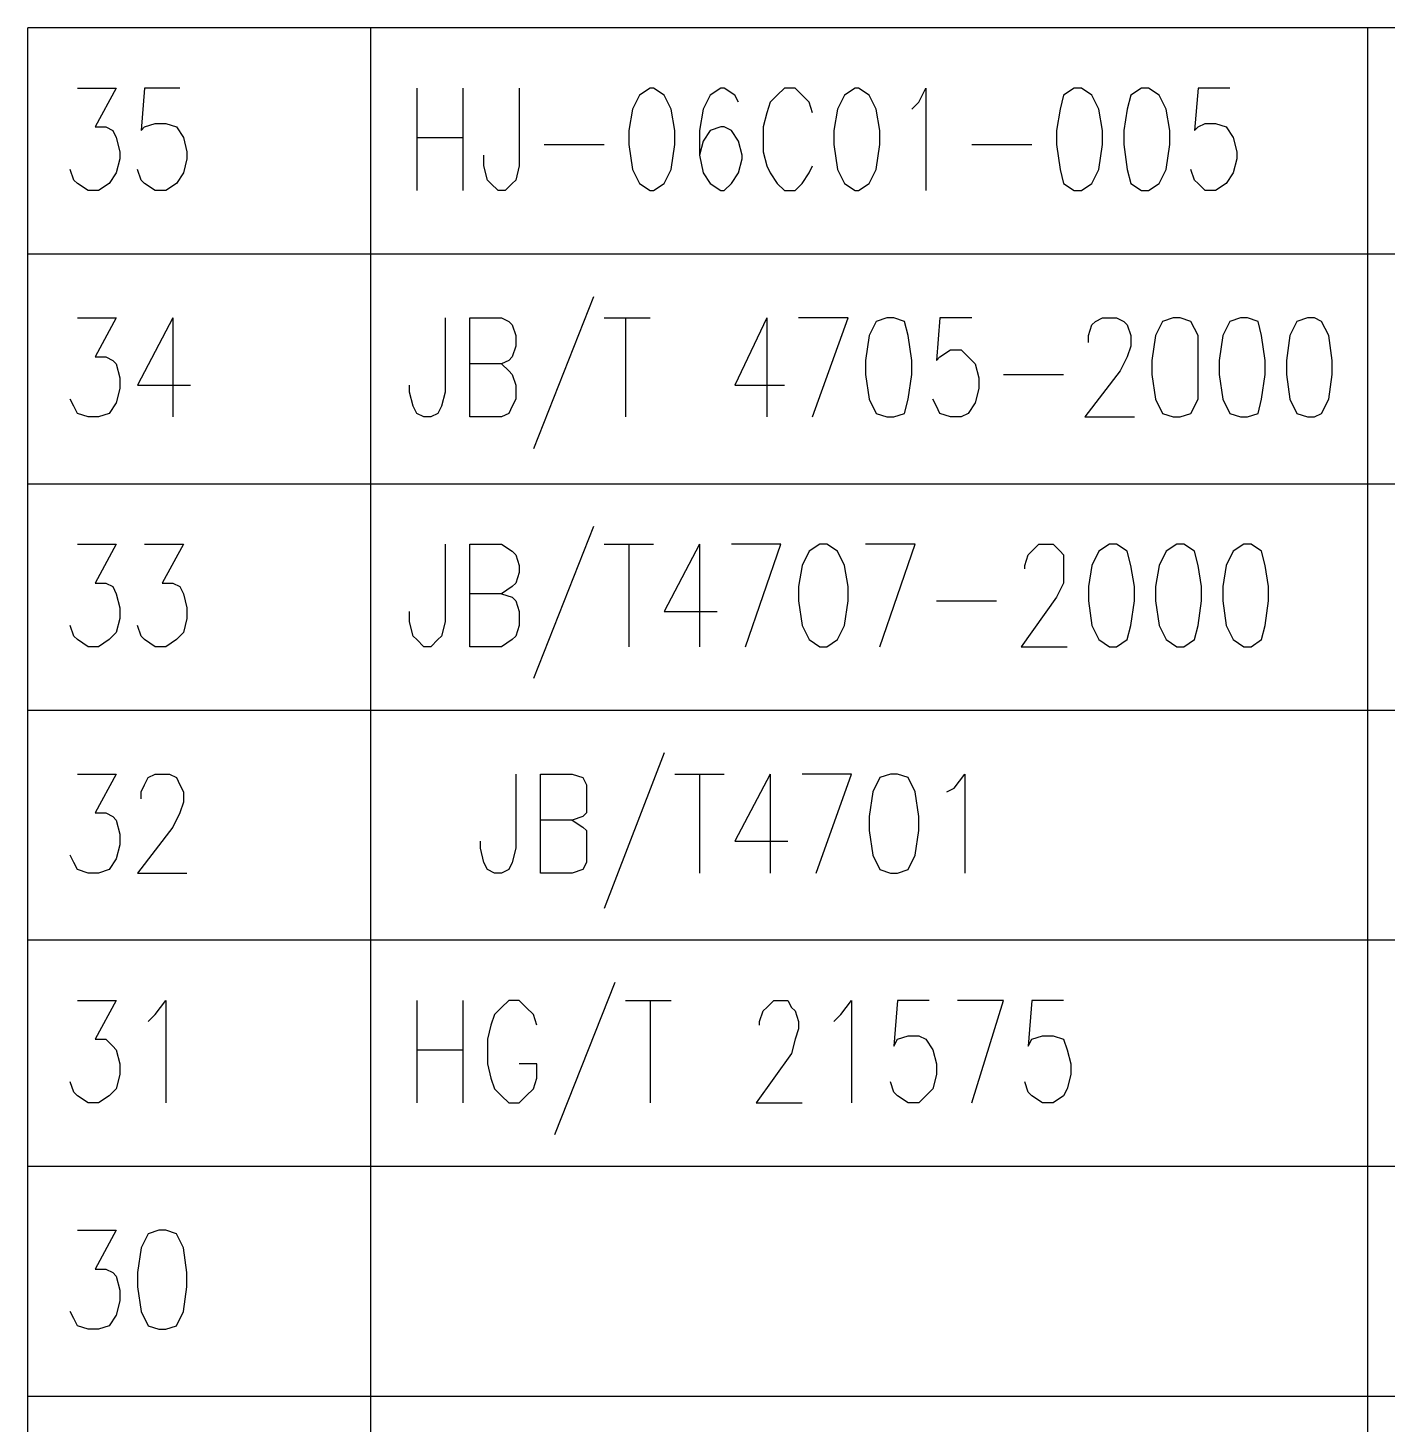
# Model space of a CAD drawing. Extents: x 0.3 to 16.2, y 0.3 to 22.9.
# Drawn here: x 11.143 to 12.425, y 8.541 to 9.857 of the extents above; entities that cross this region are included whole.
import ezdxf

# ---------------------------------------------------------------- set-up
doc = ezdxf.new("R2010")
doc.units = 0
doc.header["$MEASUREMENT"] = 0
doc.linetypes.add('AUSGEZOGEN', pattern=[0])
doc.layers.get('0').update_dxf_attribs({"linetype": 'AUSGEZOGEN'})

msp = doc.modelspace()

# ---------------------------------------------------------------- linework, layer by layer
for points in [[(15.9833, 9.8567), (11.1433, 9.8567)], [(11.1433, 9.6433), (11.1433, 9.8567)], [(15.9833, 9.8567), (11.1433, 9.8567)], [(11.1433, 9.6433), (11.1433, 9.8567)], [(15.9833, 9.6433), (15.9833, 9.8567), (15.9833, 9.8567), (11.1433, 9.8567)], [(11.1433, 9.6433), (11.1433, 9.8567)], [(15.9833, 9.6433), (15.9833, 9.8567), (15.9833, 9.8567), (11.1433, 9.8567)], [(11.1433, 9.6433), (11.1433, 9.8567)], [(15.9833, 9.6433), (15.9833, 9.8567), (15.9833, 9.8567), (11.1433, 9.8567)], [(11.1433, 9.6433), (11.1433, 9.8567)], [(15.9833, 9.6433), (15.9833, 9.8567), (15.9833, 9.8567), (11.1433, 9.8567)], [(11.1433, 9.6433), (11.1433, 9.8567)], [(15.9833, 9.6433), (15.9833, 9.8567), (15.9833, 9.8567), (11.1433, 9.8567)], [(11.1433, 9.6433), (11.1433, 9.8567)], [(15.9833, 9.6433), (15.9833, 9.8567), (15.9833, 9.8567), (11.1433, 9.8567)], [(11.1433, 9.6433), (11.1433, 9.8567)], [(15.9833, 9.6433), (15.9833, 9.8567), (15.9833, 9.8567), (11.1433, 9.8567)], [(11.1433, 9.6433), (11.1433, 9.8567)], [(15.9833, 9.6433), (15.9833, 9.8567), (15.9833, 9.8567), (11.1433, 9.8567)], [(11.1433, 9.6433), (11.1433, 9.8567)], [(15.9833, 9.6433), (15.9833, 9.8567), (15.9833, 9.8567), (11.1433, 9.8567)], [(11.1433, 9.6433), (11.1433, 9.8567)], [(15.9833, 9.6433), (15.9833, 9.8567), (15.9833, 9.8567), (11.1433, 9.8567)], [(11.1433, 9.6433), (11.1433, 9.8567)], [(15.9833, 9.6433), (15.9833, 9.8567), (15.9833, 9.8567), (11.1433, 9.8567)], [(11.1433, 9.6433), (11.1433, 9.8567)], [(15.9833, 9.8567), (11.1433, 9.8567)], [(11.1433, 9.6433), (11.1433, 9.8567)], [(15.9833, 9.8567), (11.1433, 9.8567)], [(11.1433, 9.6433), (11.1433, 9.8567)], [(15.9833, 9.6433), (15.9833, 9.8567), (15.9833, 9.8567), (11.1433, 9.8567)], [(11.1433, 9.6433), (11.1433, 9.8567)], [(15.9833, 9.6433), (15.9833, 9.8567), (15.9833, 9.8567), (11.1433, 9.8567)], [(11.1433, 9.6433), (11.1433, 9.8567)], [(15.9833, 9.6433), (15.9833, 9.8567), (15.9833, 9.8567), (11.1433, 9.8567)], [(11.1433, 9.6433), (11.1433, 9.8567)], [(15.9833, 9.8567), (11.1433, 9.8567)], [(11.1433, 9.6433), (11.1433, 9.8567)], [(15.9833, 9.6433), (15.9833, 9.8567), (15.9833, 9.8567), (11.1433, 9.8567)], [(11.1433, 9.6433), (11.1433, 9.8567)], [(15.9833, 9.6433), (15.9833, 9.8567), (15.9833, 9.8567), (11.1433, 9.8567)], [(11.1433, 9.6433), (11.1433, 9.8567)], [(15.9833, 9.6433), (15.9833, 9.8567), (15.9833, 9.8567), (11.1433, 9.8567)], [(11.1433, 9.6433), (11.1433, 9.8567)], [(15.9833, 9.8567), (11.1433, 9.8567)], [(11.1433, 9.6433), (11.1433, 9.8567)], [(15.9833, 9.6433), (15.9833, 9.8567), (15.9833, 9.8567), (11.1433, 9.8567)], [(11.1433, 9.6433), (11.1433, 9.8567)], [(15.9833, 9.8567), (11.1433, 9.8567)], [(11.1433, 9.6433), (11.1433, 9.8567)], [(15.9833, 9.6433), (15.9833, 9.8567), (15.9833, 9.8567), (11.1433, 9.8567)], [(11.1433, 9.6433), (11.1433, 9.8567)], [(15.9833, 9.6433), (15.9833, 9.8567), (15.9833, 9.8567), (11.1433, 9.8567)], [(11.1433, 9.6433), (11.1433, 9.8567)], [(15.9833, 9.6433), (15.9833, 9.8567), (15.9833, 9.8567), (11.1433, 9.8567)], [(11.1433, 9.6433), (11.1433, 9.8567)], [(15.9833, 9.8567), (11.1433, 9.8567)], [(11.1433, 9.6433), (11.1433, 9.8567)], [(15.9833, 9.6433), (15.9833, 9.8567), (15.9833, 9.8567), (11.1433, 9.8567)], [(11.1433, 9.6433), (11.1433, 9.8567)], [(15.9833, 9.6433), (15.9833, 9.8567), (15.9833, 9.8567), (11.1433, 9.8567)], [(11.1433, 9.6433), (11.1433, 9.8567)], [(15.9833, 9.6433), (15.9833, 9.8567), (15.9833, 9.8567), (11.1433, 9.8567)], [(11.1433, 9.6433), (11.1433, 9.8567)], [(15.9833, 9.8567), (11.1433, 9.8567)], [(11.1433, 9.6433), (11.1433, 9.8567)], [(15.9833, 9.8567), (11.1433, 9.8567)], [(11.1433, 9.6433), (11.1433, 9.8567)], [(15.9833, 9.8567), (11.1433, 9.8567)], [(11.1433, 9.6433), (11.1433, 9.8567)], [(15.9833, 9.6433), (15.9833, 9.8567), (15.9833, 9.8567), (11.1433, 9.8567)], [(11.1433, 9.6433), (11.1433, 9.8567)], [(15.9833, 9.8567), (11.1433, 9.8567)], [(11.1433, 9.6433), (11.1433, 9.8567)], [(15.9833, 9.8567), (11.1433, 9.8567)], [(11.1433, 9.6433), (11.1433, 9.8567)], [(15.9833, 9.6433), (15.9833, 9.8567), (15.9833, 9.8567), (11.1433, 9.8567)], [(11.1433, 9.6433), (11.1433, 9.8567)], [(15.9833, 9.8567), (11.1433, 9.8567)], [(11.1433, 9.6433), (11.1433, 9.8567)], [(15.9833, 9.6433), (15.9833, 9.8567), (15.9833, 9.8567), (11.1433, 9.8567)], [(11.1433, 9.6433), (11.1433, 9.8567)], [(15.9833, 9.8567), (11.1433, 9.8567)], [(11.1433, 9.6433), (11.1433, 9.8567)], [(15.9833, 9.8567), (11.1433, 9.8567)], [(11.1433, 9.6433), (11.1433, 9.8567)], [(15.9833, 9.6433), (15.9833, 9.8567), (15.9833, 9.8567), (11.1433, 9.8567)], [(11.1433, 9.6433), (11.1433, 9.8567)], [(15.9833, 9.8567), (11.1433, 9.8567)], [(11.1433, 9.6433), (11.1433, 9.8567)], [(15.9833, 9.6433), (15.9833, 9.8567), (15.9833, 9.8567), (11.1433, 9.8567)], [(11.1433, 9.6433), (11.1433, 9.8567)], [(15.9833, 9.6433), (15.9833, 9.8567), (15.9833, 9.8567), (11.1433, 9.8567)], [(11.1433, 9.6433), (11.1433, 9.8567)], [(15.9833, 9.6433), (15.9833, 9.8567), (15.9833, 9.8567), (11.1433, 9.8567)], [(11.1433, 9.6433), (11.1433, 9.8567)], [(15.9833, 9.8567), (11.1433, 9.8567)], [(11.1433, 9.6433), (11.1433, 9.8567)], [(15.9833, 9.6433), (15.9833, 9.8567), (15.9833, 9.8567), (11.1433, 9.8567)], [(11.1433, 9.6433), (11.1433, 9.8567)], [(15.9833, 9.8567), (11.1433, 9.8567)], [(11.1433, 9.6433), (11.1433, 9.8567)], [(15.9833, 9.8567), (11.1433, 9.8567)], [(11.1433, 9.6433), (11.1433, 9.8567)], [(15.9833, 9.8567), (11.1433, 9.8567)], [(11.1433, 9.6433), (11.1433, 9.8567)], [(15.9833, 9.6433), (15.9833, 9.8567), (15.9833, 9.8567), (11.1433, 9.8567)], [(11.1433, 9.6433), (11.1433, 9.8567)], [(15.9833, 9.6433), (15.9833, 9.8567), (15.9833, 9.8567), (11.1433, 9.8567)], [(11.1433, 9.6433), (11.1433, 9.8567)], [(15.9833, 9.8567), (11.1433, 9.8567)], [(11.1433, 9.6433), (11.1433, 9.8567)], [(15.9833, 9.8567), (11.1433, 9.8567)], [(11.1433, 9.6433), (11.1433, 9.8567)], [(15.9833, 9.8567), (11.1433, 9.8567)], [(11.1433, 9.6433), (11.1433, 9.8567)], [(15.9833, 9.8567), (11.1433, 9.8567)], [(11.1433, 9.6433), (11.1433, 9.8567)], [(15.9833, 9.8567), (11.1433, 9.8567)], [(11.1433, 9.6433), (11.1433, 9.8567)], [(15.9833, 9.8567), (11.1433, 9.8567)], [(11.1433, 9.6433), (11.1433, 9.8567)], [(15.9833, 9.8567), (11.1433, 9.8567)], [(11.1433, 9.6433), (11.1433, 9.8567)], [(15.9833, 9.8567), (11.1433, 9.8567)], [(11.1433, 9.6433), (11.1433, 9.8567)], [(15.9833, 9.6433), (15.9833, 9.8567), (15.9833, 9.8567), (11.1433, 9.8567)], [(11.1433, 9.6433), (11.1433, 9.8567)], [(15.9833, 9.6433), (15.9833, 9.8567), (15.9833, 9.8567), (11.1433, 9.8567)], [(11.1433, 9.6433), (11.1433, 9.8567)], [(15.9833, 9.8567), (11.1433, 9.8567)], [(11.1433, 9.6433), (11.1433, 9.8567)], [(15.9833, 9.8567), (11.1433, 9.8567)], [(11.1433, 9.6433), (11.1433, 9.8567)], [(15.9833, 9.8567), (11.1433, 9.8567)], [(11.1433, 9.6433), (11.1433, 9.8567)], [(15.9833, 9.8567), (11.1433, 9.8567)], [(11.1433, 9.6433), (11.1433, 9.8567)], [(15.9833, 9.8567), (11.1433, 9.8567)], [(11.1433, 9.6433), (11.1433, 9.8567)], [(15.9833, 9.8567), (11.1433, 9.8567)], [(11.1433, 9.6433), (11.1433, 9.8567)], [(15.9833, 9.8567), (11.1433, 9.8567)], [(11.1433, 9.6433), (11.1433, 9.8567)], [(15.9833, 9.8567), (11.1433, 9.8567)], [(11.1433, 9.6433), (11.1433, 9.8567)], [(15.9833, 9.6433), (15.9833, 9.8567), (15.9833, 9.8567), (11.1433, 9.8567)], [(11.1433, 9.6433), (11.1433, 9.8567)], [(15.9833, 9.8567), (11.1433, 9.8567)], [(11.1433, 9.6433), (11.1433, 9.8567)], [(15.9833, 9.8567), (11.1433, 9.8567)], [(11.1433, 9.6433), (11.1433, 9.8567)], [(15.9833, 9.8567), (11.1433, 9.8567)], [(11.1433, 9.6433), (11.1433, 9.8567)], [(11.4667, 9.6433), (11.4667, 9.8567)], [(11.4667, 9.6433), (11.4667, 9.8567)], [(11.4667, 9.6433), (11.4667, 9.8567)], [(11.4667, 9.6433), (11.4667, 9.8567)], [(11.4667, 9.6433), (11.4667, 9.8567)], [(11.4667, 9.6433), (11.4667, 9.8567)], [(11.4667, 9.6433), (11.4667, 9.8567)], [(11.4667, 9.6433), (11.4667, 9.8567)], [(11.4667, 9.6433), (11.4667, 9.8567)], [(11.4667, 9.6433), (11.4667, 9.8567)], [(11.4667, 9.6433), (11.4667, 9.8567)], [(11.4667, 9.6433), (11.4667, 9.8567)], [(11.4667, 9.6433), (11.4667, 9.8567)], [(11.4667, 9.6433), (11.4667, 9.8567)], [(11.4667, 9.6433), (11.4667, 9.8567)], [(11.4667, 9.6433), (11.4667, 9.8567)], [(11.4667, 9.6433), (11.4667, 9.8567)], [(11.4667, 9.6433), (11.4667, 9.8567)], [(11.4667, 9.6433), (11.4667, 9.8567)], [(11.4667, 9.6433), (11.4667, 9.8567)], [(11.4667, 9.6433), (11.4667, 9.8567)], [(11.4667, 9.6433), (11.4667, 9.8567)], [(11.4667, 9.6433), (11.4667, 9.8567)], [(11.4667, 9.6433), (11.4667, 9.8567)], [(11.4667, 9.6433), (11.4667, 9.8567)], [(11.4667, 9.6433), (11.4667, 9.8567)], [(11.4667, 9.6433), (11.4667, 9.8567)], [(11.4667, 9.6433), (11.4667, 9.8567)], [(11.4667, 9.6433), (11.4667, 9.8567)], [(11.4667, 9.6433), (11.4667, 9.8567)], [(11.4667, 9.6433), (11.4667, 9.8567)], [(11.4667, 9.6433), (11.4667, 9.8567)], [(11.4667, 9.6433), (11.4667, 9.8567)], [(11.4667, 9.6433), (11.4667, 9.8567)], [(11.4667, 9.6433), (11.4667, 9.8567)], [(11.4667, 9.6433), (11.4667, 9.8567)], [(11.4667, 9.6433), (11.4667, 9.8567)], [(11.4667, 9.6433), (11.4667, 9.8567)], [(11.4667, 9.6433), (11.4667, 9.8567)], [(11.4667, 9.6433), (11.4667, 9.8567)], [(11.4667, 9.6433), (11.4667, 9.8567)], [(11.4667, 9.6433), (11.4667, 9.8567)], [(11.4667, 9.6433), (11.4667, 9.8567)], [(11.4667, 9.6433), (11.4667, 9.8567)], [(11.4667, 9.6433), (11.4667, 9.8567)], [(11.4667, 9.6433), (11.4667, 9.8567)], [(11.4667, 9.6433), (11.4667, 9.8567)], [(11.4667, 9.6433), (11.4667, 9.8567)], [(11.4667, 9.6433), (11.4667, 9.8567)], [(11.4667, 9.6433), (11.4667, 9.8567)], [(11.4667, 9.6433), (11.4667, 9.8567)], [(11.4667, 9.6433), (11.4667, 9.8567)], [(11.4667, 9.6433), (11.4667, 9.8567)], [(11.4667, 9.6433), (11.4667, 9.8567)], [(11.4667, 9.6433), (11.4667, 9.8567)], [(11.4667, 9.6433), (11.4667, 9.8567)], [(11.4667, 9.6433), (11.4667, 9.8567)], [(11.4667, 9.6433), (11.4667, 9.8567)], [(11.4667, 9.6433), (11.4667, 9.8567)], [(11.4667, 9.6433), (11.4667, 9.8567)], [(11.4667, 9.6433), (11.4667, 9.8567)], [(11.4667, 9.6433), (11.4667, 9.8567)], [(11.4667, 9.6433), (11.4667, 9.8567)], [(11.4667, 9.6433), (11.4667, 9.8567)], [(11.4667, 9.6433), (11.4667, 9.8567)], [(11.4667, 9.6433), (11.4667, 9.8567)], [(11.4667, 9.6433), (11.4667, 9.8567)], [(11.4667, 9.6433), (11.4667, 9.8567)], [(11.4667, 9.6433), (11.4667, 9.8567)], [(11.4667, 9.6433), (11.4667, 9.8567)], [(11.4667, 9.6433), (11.4667, 9.8567)], [(11.4667, 9.6433), (11.4667, 9.8567)], [(11.4667, 9.6433), (11.4667, 9.8567)], [(11.4667, 9.6433), (11.4667, 9.8567)], [(11.4667, 9.6433), (11.4667, 9.8567)], [(11.4667, 9.6433), (11.4667, 9.8567)], [(11.4667, 9.6433), (11.4667, 9.8567)], [(12.4067, 9.6433), (12.4067, 9.8567)], [(12.4067, 9.6433), (12.4067, 9.8567)], [(12.4067, 9.6433), (12.4067, 9.8567)], [(12.4067, 9.6433), (12.4067, 9.8567)], [(12.4067, 9.6433), (12.4067, 9.8567)], [(12.4067, 9.6433), (12.4067, 9.8567)], [(12.4067, 9.6433), (12.4067, 9.8567)], [(12.4067, 9.6433), (12.4067, 9.8567)], [(12.4067, 9.6433), (12.4067, 9.8567)], [(12.4067, 9.6433), (12.4067, 9.8567)], [(12.4067, 9.6433), (12.4067, 9.8567)], [(12.4067, 9.6433), (12.4067, 9.8567)], [(12.4067, 9.6433), (12.4067, 9.8567)], [(12.4067, 9.6433), (12.4067, 9.8567)], [(12.4067, 9.6433), (12.4067, 9.8567)], [(12.4067, 9.6433), (12.4067, 9.8567)], [(12.4067, 9.6433), (12.4067, 9.8567)], [(12.4067, 9.6433), (12.4067, 9.8567)], [(12.4067, 9.6433), (12.4067, 9.8567)], [(12.4067, 9.6433), (12.4067, 9.8567)], [(12.4067, 9.6433), (12.4067, 9.8567)], [(12.4067, 9.6433), (12.4067, 9.8567)], [(12.4067, 9.6433), (12.4067, 9.8567)], [(12.4067, 9.6433), (12.4067, 9.8567)], [(12.4067, 9.6433), (12.4067, 9.8567)], [(12.4067, 9.6433), (12.4067, 9.8567)], [(12.4067, 9.6433), (12.4067, 9.8567)], [(12.4067, 9.6433), (12.4067, 9.8567)], [(12.4067, 9.6433), (12.4067, 9.8567)], [(12.4067, 9.6433), (12.4067, 9.8567)], [(12.4067, 9.6433), (12.4067, 9.8567)], [(12.4067, 9.6433), (12.4067, 9.8567)], [(12.4067, 9.6433), (12.4067, 9.8567)], [(12.4067, 9.6433), (12.4067, 9.8567)], [(12.4067, 9.6433), (12.4067, 9.8567)], [(12.4067, 9.6433), (12.4067, 9.8567)], [(12.4067, 9.6433), (12.4067, 9.8567)], [(12.4067, 9.6433), (12.4067, 9.8567)], [(12.4067, 9.6433), (12.4067, 9.8567)], [(12.4067, 9.6433), (12.4067, 9.8567)], [(12.4067, 9.6433), (12.4067, 9.8567)], [(12.4067, 9.6433), (12.4067, 9.8567)], [(12.4067, 9.6433), (12.4067, 9.8567)], [(12.4067, 9.6433), (12.4067, 9.8567)], [(12.4067, 9.6433), (12.4067, 9.8567)], [(12.4067, 9.6433), (12.4067, 9.8567)], [(12.4067, 9.6433), (12.4067, 9.8567)], [(12.4067, 9.6433), (12.4067, 9.8567)], [(12.4067, 9.6433), (12.4067, 9.8567)], [(12.4067, 9.6433), (12.4067, 9.8567)], [(12.4067, 9.6433), (12.4067, 9.8567)], [(12.4067, 9.6433), (12.4067, 9.8567)], [(12.4067, 9.6433), (12.4067, 9.8567)], [(12.4067, 9.6433), (12.4067, 9.8567)], [(12.4067, 9.6433), (12.4067, 9.8567)], [(12.4067, 9.6433), (12.4067, 9.8567)], [(12.4067, 9.6433), (12.4067, 9.8567)], [(12.4067, 9.6433), (12.4067, 9.8567)], [(12.4067, 9.6433), (12.4067, 9.8567)], [(12.4067, 9.6433), (12.4067, 9.8567)], [(12.4067, 9.6433), (12.4067, 9.8567)], [(12.4067, 9.6433), (12.4067, 9.8567)], [(12.4067, 9.6433), (12.4067, 9.8567)], [(12.4067, 9.6433), (12.4067, 9.8567)], [(12.4067, 9.6433), (12.4067, 9.8567)], [(12.4067, 9.6433), (12.4067, 9.8567)], [(12.4067, 9.6433), (12.4067, 9.8567)], [(12.4067, 9.6433), (12.4067, 9.8567)], [(12.4067, 9.6433), (12.4067, 9.8567)], [(12.4067, 9.6433), (12.4067, 9.8567)], [(12.4067, 9.6433), (12.4067, 9.8567)], [(12.4067, 9.6433), (12.4067, 9.8567)], [(12.4067, 9.6433), (12.4067, 9.8567)], [(12.4067, 9.6433), (12.4067, 9.8567)], [(12.4067, 9.6433), (12.4067, 9.8567)], [(12.4067, 9.6433), (12.4067, 9.8567)], [(12.4067, 9.6433), (12.4067, 9.8567)], [(11.19, 9.8), (11.2267, 9.8), (11.2267, 9.8), (11.2067, 9.7633), (11.2067, 9.7633), (11.2167, 9.7633), (11.2167, 9.7633), (11.2233, 9.76), (11.2233, 9.76), (11.2267, 9.7533), (11.2267, 9.7533), (11.23, 9.74), (11.23, 9.74), (11.23, 9.7333), (11.23, 9.7333), (11.2267, 9.72), (11.2267, 9.72), (11.22, 9.71), (11.22, 9.71), (11.21, 9.7033), (11.21, 9.7033), (11.2, 9.7033), (11.2, 9.7033), (11.19, 9.71), (11.19, 9.71), (11.1867, 9.7133), (11.1867, 9.7133), (11.1833, 9.7233)], [(11.2867, 9.8), (11.2533, 9.8), (11.2533, 9.8), (11.25, 9.76), (11.25, 9.76), (11.2533, 9.7633), (11.2533, 9.7633), (11.2633, 9.7667), (11.2633, 9.7667), (11.2733, 9.7667), (11.2733, 9.7667), (11.2833, 9.7633), (11.2833, 9.7633), (11.29, 9.7533), (11.29, 9.7533), (11.2933, 9.74), (11.2933, 9.74), (11.2933, 9.7333), (11.2933, 9.7333), (11.29, 9.72), (11.29, 9.72), (11.2833, 9.71), (11.2833, 9.71), (11.2733, 9.7033), (11.2733, 9.7033), (11.2633, 9.7033), (11.2633, 9.7033), (11.2533, 9.71), (11.2533, 9.71), (11.25, 9.7133), (11.25, 9.7133), (11.2467, 9.7233)], [(11.51, 9.8), (11.51, 9.7033)], [(11.5533, 9.8), (11.5533, 9.7033)], [(11.6067, 9.8), (11.6067, 9.7267), (11.6067, 9.7267), (11.6033, 9.7133), (11.6033, 9.7133), (11.6, 9.71), (11.6, 9.71), (11.5933, 9.7033), (11.5933, 9.7033), (11.5867, 9.7033), (11.5867, 9.7033), (11.58, 9.71), (11.58, 9.71), (11.5767, 9.7133), (11.5767, 9.7133), (11.5733, 9.7267), (11.5733, 9.7267), (11.5733, 9.7367)], [(11.73, 9.8), (11.72, 9.7933), (11.72, 9.7933), (11.7133, 9.78), (11.7133, 9.78), (11.71, 9.76), (11.71, 9.76), (11.71, 9.7467), (11.71, 9.7467), (11.7133, 9.7233), (11.7133, 9.7233), (11.72, 9.71), (11.72, 9.71), (11.73, 9.7033), (11.73, 9.7033), (11.7333, 9.7033), (11.7333, 9.7033), (11.7433, 9.71), (11.7433, 9.71), (11.75, 9.7233), (11.75, 9.7233), (11.7533, 9.7467), (11.7533, 9.7467), (11.7533, 9.76), (11.7533, 9.76), (11.75, 9.78), (11.75, 9.78), (11.7433, 9.7933), (11.7433, 9.7933), (11.7333, 9.8), (11.7333, 9.8), (11.73, 9.8), (11.73, 9.8)], [(11.8133, 9.7867), (11.81, 9.7933), (11.81, 9.7933), (11.8, 9.8), (11.8, 9.8), (11.7967, 9.8), (11.7967, 9.8), (11.7867, 9.7933), (11.7867, 9.7933), (11.78, 9.78), (11.78, 9.78), (11.7767, 9.76), (11.7767, 9.76), (11.7767, 9.7367), (11.7767, 9.7367), (11.78, 9.72), (11.78, 9.72), (11.7867, 9.71), (11.7867, 9.71), (11.7967, 9.7033), (11.7967, 9.7033), (11.8, 9.7033), (11.8, 9.7033), (11.8067, 9.71), (11.8067, 9.71), (11.8133, 9.72), (11.8133, 9.72), (11.8167, 9.7333), (11.8167, 9.7333), (11.8167, 9.7367), (11.8167, 9.7367), (11.8133, 9.75), (11.8133, 9.75), (11.8067, 9.76), (11.8067, 9.76), (11.8, 9.7633), (11.8, 9.7633), (11.7967, 9.7633), (11.7967, 9.7633), (11.7867, 9.76), (11.7867, 9.76), (11.78, 9.75), (11.78, 9.75), (11.7767, 9.7367)], [(11.8833, 9.7767), (11.88, 9.7867), (11.88, 9.7867), (11.8733, 9.7933), (11.8733, 9.7933), (11.8667, 9.8), (11.8667, 9.8), (11.8567, 9.8), (11.8567, 9.8), (11.85, 9.7933), (11.85, 9.7933), (11.8433, 9.7867), (11.8433, 9.7867), (11.84, 9.7767), (11.84, 9.7767), (11.8367, 9.7633), (11.8367, 9.7633), (11.8367, 9.74), (11.8367, 9.74), (11.84, 9.7267), (11.84, 9.7267), (11.8433, 9.72), (11.8433, 9.72), (11.85, 9.71), (11.85, 9.71), (11.8567, 9.7033), (11.8567, 9.7033), (11.8667, 9.7033), (11.8667, 9.7033), (11.8733, 9.71), (11.8733, 9.71), (11.88, 9.72), (11.88, 9.72), (11.8833, 9.7267)], [(11.9233, 9.8), (11.9133, 9.7933), (11.9133, 9.7933), (11.9067, 9.78), (11.9067, 9.78), (11.9033, 9.76), (11.9033, 9.76), (11.9033, 9.7467), (11.9033, 9.7467), (11.9067, 9.7233), (11.9067, 9.7233), (11.9133, 9.71), (11.9133, 9.71), (11.9233, 9.7033), (11.9233, 9.7033), (11.9267, 9.7033), (11.9267, 9.7033), (11.9367, 9.71), (11.9367, 9.71), (11.9433, 9.7233), (11.9433, 9.7233), (11.9467, 9.7467), (11.9467, 9.7467), (11.9467, 9.76), (11.9467, 9.76), (11.9433, 9.78), (11.9433, 9.78), (11.9367, 9.7933), (11.9367, 9.7933), (11.9267, 9.8), (11.9267, 9.8), (11.9233, 9.8), (11.9233, 9.8)], [(11.9767, 9.78), (11.9833, 9.7867), (11.9833, 9.7867), (11.99, 9.8), (11.99, 9.8), (11.99, 9.7033)], [(12.13, 9.8), (12.12, 9.7933), (12.12, 9.7933), (12.1167, 9.78), (12.1167, 9.78), (12.1133, 9.76), (12.1133, 9.76), (12.1133, 9.7467), (12.1133, 9.7467), (12.1167, 9.7233), (12.1167, 9.7233), (12.12, 9.71), (12.12, 9.71), (12.13, 9.7033), (12.13, 9.7033), (12.1367, 9.7033), (12.1367, 9.7033), (12.1467, 9.71), (12.1467, 9.71), (12.1533, 9.7233), (12.1533, 9.7233), (12.1567, 9.7467), (12.1567, 9.7467), (12.1567, 9.76), (12.1567, 9.76), (12.1533, 9.78), (12.1533, 9.78), (12.1467, 9.7933), (12.1467, 9.7933), (12.1367, 9.8), (12.1367, 9.8), (12.13, 9.8), (12.13, 9.8)], [(12.1933, 9.8), (12.1833, 9.7933), (12.1833, 9.7933), (12.18, 9.78), (12.18, 9.78), (12.1767, 9.76), (12.1767, 9.76), (12.1767, 9.7467), (12.1767, 9.7467), (12.18, 9.7233), (12.18, 9.7233), (12.1833, 9.71), (12.1833, 9.71), (12.1933, 9.7033), (12.1933, 9.7033), (12.2, 9.7033), (12.2, 9.7033), (12.21, 9.71), (12.21, 9.71), (12.2167, 9.7233), (12.2167, 9.7233), (12.22, 9.7467), (12.22, 9.7467), (12.22, 9.76), (12.22, 9.76), (12.2167, 9.78), (12.2167, 9.78), (12.21, 9.7933), (12.21, 9.7933), (12.2, 9.8), (12.2, 9.8), (12.1933, 9.8), (12.1933, 9.8)], [(12.2767, 9.8), (12.2467, 9.8), (12.2467, 9.8), (12.2433, 9.76), (12.2433, 9.76), (12.2467, 9.7633), (12.2467, 9.7633), (12.2533, 9.7667), (12.2533, 9.7667), (12.2633, 9.7667), (12.2633, 9.7667), (12.2733, 9.7633), (12.2733, 9.7633), (12.28, 9.7533), (12.28, 9.7533), (12.2833, 9.74), (12.2833, 9.74), (12.2833, 9.7333), (12.2833, 9.7333), (12.28, 9.72), (12.28, 9.72), (12.2733, 9.71), (12.2733, 9.71), (12.2633, 9.7033), (12.2633, 9.7033), (12.2533, 9.7033), (12.2533, 9.7033), (12.2467, 9.71), (12.2467, 9.71), (12.2433, 9.7133), (12.2433, 9.7133), (12.24, 9.7233)], [(11.51, 9.7533), (11.5533, 9.7533)], [(11.63, 9.7467), (11.6867, 9.7467)], [(12.0333, 9.7467), (12.09, 9.7467)], [(15.9833, 9.6433), (11.1433, 9.6433)], [(11.1433, 9.4267), (11.1433, 9.6433)], [(11.4667, 9.4267), (11.4667, 9.6433)], [(12.4067, 9.4267), (12.4067, 9.6433)], [(11.6767, 9.6033), (11.62, 9.46)], [(11.19, 9.5833), (11.2267, 9.5833), (11.2267, 9.5833), (11.2067, 9.5467), (11.2067, 9.5467), (11.2167, 9.5467), (11.2167, 9.5467), (11.2233, 9.5433), (11.2233, 9.5433), (11.2267, 9.54), (11.2267, 9.54), (11.23, 9.5267), (11.23, 9.5267), (11.23, 9.5167), (11.23, 9.5167), (11.2267, 9.5033), (11.2267, 9.5033), (11.22, 9.4933), (11.22, 9.4933), (11.21, 9.49), (11.21, 9.49), (11.2, 9.49), (11.2, 9.49), (11.19, 9.4933), (11.19, 9.4933), (11.1867, 9.5), (11.1867, 9.5), (11.1833, 9.5067)], [(11.28, 9.5833), (11.2467, 9.52), (11.2467, 9.52), (11.2967, 9.52)], [(11.28, 9.5833), (11.28, 9.49)], [(11.5367, 9.5833), (11.5367, 9.5133), (11.5367, 9.5133), (11.5333, 9.5), (11.5333, 9.5), (11.53, 9.4933), (11.53, 9.4933), (11.5233, 9.49), (11.5233, 9.49), (11.5167, 9.49), (11.5167, 9.49), (11.51, 9.4933), (11.51, 9.4933), (11.5067, 9.5), (11.5067, 9.5), (11.5033, 9.5133), (11.5033, 9.5133), (11.5033, 9.52)], [(11.56, 9.49), (11.56, 9.5833), (11.56, 9.5833), (11.59, 9.5833), (11.59, 9.5833), (11.5967, 9.58), (11.5967, 9.58), (11.6, 9.5767), (11.6, 9.5767), (11.6033, 9.5667), (11.6033, 9.5667), (11.6033, 9.5567), (11.6033, 9.5567), (11.6, 9.5467), (11.6, 9.5467), (11.5967, 9.5433), (11.5967, 9.5433), (11.59, 9.54), (11.59, 9.54), (11.56, 9.54)], [(11.6867, 9.5833), (11.73, 9.5833)], [(11.7067, 9.5833), (11.7067, 9.49)], [(11.84, 9.5833), (11.81, 9.52), (11.81, 9.52), (11.8567, 9.52)], [(11.84, 9.5833), (11.84, 9.49)], [(11.8833, 9.49), (11.9167, 9.5833), (11.9167, 9.5833), (11.87, 9.5833)], [(11.9533, 9.5833), (11.9433, 9.58), (11.9433, 9.58), (11.9367, 9.5667), (11.9367, 9.5667), (11.9333, 9.5433), (11.9333, 9.5433), (11.9333, 9.53), (11.9333, 9.53), (11.9367, 9.5067), (11.9367, 9.5067), (11.9433, 9.4933), (11.9433, 9.4933), (11.9533, 9.49), (11.9533, 9.49), (11.96, 9.49), (11.96, 9.49), (11.97, 9.4933), (11.97, 9.4933), (11.9733, 9.5067), (11.9733, 9.5067), (11.9767, 9.53), (11.9767, 9.53), (11.9767, 9.5433), (11.9767, 9.5433), (11.9733, 9.5667), (11.9733, 9.5667), (11.97, 9.58), (11.97, 9.58), (11.96, 9.5833), (11.96, 9.5833), (11.9533, 9.5833), (11.9533, 9.5833)], [(12.0333, 9.5833), (12.0033, 9.5833), (12.0033, 9.5833), (12, 9.5433), (12, 9.5433), (12.0033, 9.5467), (12.0033, 9.5467), (12.0133, 9.5533), (12.0133, 9.5533), (12.0233, 9.5533), (12.0233, 9.5533), (12.03, 9.5467), (12.03, 9.5467), (12.0367, 9.54), (12.0367, 9.54), (12.04, 9.5267), (12.04, 9.5267), (12.04, 9.5167), (12.04, 9.5167), (12.0367, 9.5033), (12.0367, 9.5033), (12.03, 9.4933), (12.03, 9.4933), (12.0233, 9.49), (12.0233, 9.49), (12.0133, 9.49), (12.0133, 9.49), (12.0033, 9.4933), (12.0033, 9.4933), (12, 9.5), (12, 9.5), (11.9967, 9.5067)], [(12.1433, 9.56), (12.1433, 9.5667), (12.1433, 9.5667), (12.1467, 9.5767), (12.1467, 9.5767), (12.15, 9.58), (12.15, 9.58), (12.1567, 9.5833), (12.1567, 9.5833), (12.17, 9.5833), (12.17, 9.5833), (12.1767, 9.58), (12.1767, 9.58), (12.18, 9.5767), (12.18, 9.5767), (12.1833, 9.5667), (12.1833, 9.5667), (12.1833, 9.5567), (12.1833, 9.5567), (12.18, 9.5467), (12.18, 9.5467), (12.1733, 9.5333), (12.1733, 9.5333), (12.14, 9.49), (12.14, 9.49), (12.1867, 9.49)], [(12.2233, 9.5833), (12.2133, 9.58), (12.2133, 9.58), (12.2067, 9.5667), (12.2067, 9.5667), (12.2033, 9.5433), (12.2033, 9.5433), (12.2033, 9.53), (12.2033, 9.53), (12.2067, 9.5067), (12.2067, 9.5067), (12.2133, 9.4933), (12.2133, 9.4933), (12.2233, 9.49), (12.2233, 9.49), (12.23, 9.49), (12.23, 9.49), (12.24, 9.4933), (12.24, 9.4933), (12.2467, 9.5067), (12.2467, 9.5067), (12.2467, 9.5667), (12.2467, 9.5667), (12.24, 9.58), (12.24, 9.58), (12.23, 9.5833), (12.23, 9.5833), (12.2233, 9.5833), (12.2233, 9.5833)], [(12.2867, 9.5833), (12.2767, 9.58), (12.2767, 9.58), (12.27, 9.5667), (12.27, 9.5667), (12.2667, 9.5433), (12.2667, 9.5433), (12.2667, 9.53), (12.2667, 9.53), (12.27, 9.5067), (12.27, 9.5067), (12.2767, 9.4933), (12.2767, 9.4933), (12.2867, 9.49), (12.2867, 9.49), (12.2933, 9.49), (12.2933, 9.49), (12.3033, 9.4933), (12.3033, 9.4933), (12.3067, 9.5067), (12.3067, 9.5067), (12.31, 9.53), (12.31, 9.53), (12.31, 9.5433), (12.31, 9.5433), (12.3067, 9.5667), (12.3067, 9.5667), (12.3033, 9.58), (12.3033, 9.58), (12.2933, 9.5833), (12.2933, 9.5833), (12.2867, 9.5833), (12.2867, 9.5833)], [(12.35, 9.5833), (12.34, 9.58), (12.34, 9.58), (12.3333, 9.5667), (12.3333, 9.5667), (12.33, 9.5433), (12.33, 9.5433), (12.33, 9.53), (12.33, 9.53), (12.3333, 9.5067), (12.3333, 9.5067), (12.34, 9.4933), (12.34, 9.4933), (12.35, 9.49), (12.35, 9.49), (12.3567, 9.49), (12.3567, 9.49), (12.3633, 9.4933), (12.3633, 9.4933), (12.37, 9.5067), (12.37, 9.5067), (12.3733, 9.53), (12.3733, 9.53), (12.3733, 9.5433), (12.3733, 9.5433), (12.37, 9.5667), (12.37, 9.5667), (12.3633, 9.58), (12.3633, 9.58), (12.3567, 9.5833), (12.3567, 9.5833), (12.35, 9.5833), (12.35, 9.5833)], [(11.59, 9.54), (11.5967, 9.5333), (11.5967, 9.5333), (11.6, 9.53), (11.6, 9.53), (11.6033, 9.52), (11.6033, 9.52), (11.6033, 9.5067), (11.6033, 9.5067), (11.6, 9.5), (11.6, 9.5), (11.5967, 9.4933), (11.5967, 9.4933), (11.59, 9.49), (11.59, 9.49), (11.56, 9.49)], [(12.0633, 9.53), (12.12, 9.53)], [(15.9833, 9.4267), (11.1433, 9.4267)], [(11.1433, 9.2133), (11.1433, 9.4267)], [(11.4667, 9.2133), (11.4667, 9.4267)], [(12.4067, 9.2133), (12.4067, 9.4267)], [(11.6767, 9.3867), (11.62, 9.2433)], [(11.19, 9.37), (11.2267, 9.37), (11.2267, 9.37), (11.2067, 9.3333), (11.2067, 9.3333), (11.2167, 9.3333), (11.2167, 9.3333), (11.2233, 9.33), (11.2233, 9.33), (11.2267, 9.3233), (11.2267, 9.3233), (11.23, 9.31), (11.23, 9.31), (11.23, 9.3), (11.23, 9.3), (11.2267, 9.2867), (11.2267, 9.2867), (11.22, 9.28), (11.22, 9.28), (11.21, 9.2733), (11.21, 9.2733), (11.2, 9.2733), (11.2, 9.2733), (11.19, 9.28), (11.19, 9.28), (11.1867, 9.2833), (11.1867, 9.2833), (11.1833, 9.2933)], [(11.2533, 9.37), (11.29, 9.37), (11.29, 9.37), (11.27, 9.3333), (11.27, 9.3333), (11.28, 9.3333), (11.28, 9.3333), (11.2867, 9.33), (11.2867, 9.33), (11.29, 9.3233), (11.29, 9.3233), (11.2933, 9.31), (11.2933, 9.31), (11.2933, 9.3), (11.2933, 9.3), (11.29, 9.2867), (11.29, 9.2867), (11.2833, 9.28), (11.2833, 9.28), (11.2733, 9.2733), (11.2733, 9.2733), (11.2633, 9.2733), (11.2633, 9.2733), (11.2533, 9.28), (11.2533, 9.28), (11.25, 9.2833), (11.25, 9.2833), (11.2467, 9.2933)], [(11.5367, 9.37), (11.5367, 9.2967), (11.5367, 9.2967), (11.5333, 9.2833), (11.5333, 9.2833), (11.53, 9.28), (11.53, 9.28), (11.5233, 9.2733), (11.5233, 9.2733), (11.5167, 9.2733), (11.5167, 9.2733), (11.51, 9.28), (11.51, 9.28), (11.5067, 9.2833), (11.5067, 9.2833), (11.5033, 9.2967), (11.5033, 9.2967), (11.5033, 9.3067)], [(11.56, 9.2733), (11.56, 9.37), (11.56, 9.37), (11.59, 9.37), (11.59, 9.37), (11.6, 9.3633), (11.6, 9.3633), (11.6033, 9.36), (11.6033, 9.36), (11.6067, 9.35), (11.6067, 9.35), (11.6067, 9.3433), (11.6067, 9.3433), (11.6033, 9.3333), (11.6033, 9.3333), (11.6, 9.33), (11.6, 9.33), (11.59, 9.3233), (11.59, 9.3233), (11.56, 9.3233)], [(11.6867, 9.37), (11.7333, 9.37)], [(11.71, 9.37), (11.71, 9.2733)], [(11.7767, 9.37), (11.7433, 9.3067), (11.7433, 9.3067), (11.7933, 9.3067)], [(11.7767, 9.37), (11.7767, 9.2733)], [(11.82, 9.2733), (11.8533, 9.37), (11.8533, 9.37), (11.8067, 9.37)], [(11.89, 9.37), (11.88, 9.3633), (11.88, 9.3633), (11.8733, 9.35), (11.8733, 9.35), (11.87, 9.33), (11.87, 9.33), (11.87, 9.3167), (11.87, 9.3167), (11.8733, 9.2933), (11.8733, 9.2933), (11.88, 9.28), (11.88, 9.28), (11.89, 9.2733), (11.89, 9.2733), (11.8967, 9.2733), (11.8967, 9.2733), (11.9067, 9.28), (11.9067, 9.28), (11.9133, 9.2933), (11.9133, 9.2933), (11.9167, 9.3167), (11.9167, 9.3167), (11.9167, 9.33), (11.9167, 9.33), (11.9133, 9.35), (11.9133, 9.35), (11.9067, 9.3633), (11.9067, 9.3633), (11.8967, 9.37), (11.8967, 9.37), (11.89, 9.37), (11.89, 9.37)], [(11.9467, 9.2733), (11.98, 9.37), (11.98, 9.37), (11.9333, 9.37)], [(12.0833, 9.3467), (12.0833, 9.35), (12.0833, 9.35), (12.0867, 9.36), (12.0867, 9.36), (12.09, 9.3633), (12.09, 9.3633), (12.0967, 9.37), (12.0967, 9.37), (12.11, 9.37), (12.11, 9.37), (12.1167, 9.3633), (12.1167, 9.3633), (12.12, 9.36), (12.12, 9.36), (12.12, 9.3333), (12.12, 9.3333), (12.1133, 9.32), (12.1133, 9.32), (12.08, 9.2733), (12.08, 9.2733), (12.1233, 9.2733)], [(12.1633, 9.37), (12.1533, 9.3633), (12.1533, 9.3633), (12.1467, 9.35), (12.1467, 9.35), (12.1433, 9.33), (12.1433, 9.33), (12.1433, 9.3167), (12.1433, 9.3167), (12.1467, 9.2933), (12.1467, 9.2933), (12.1533, 9.28), (12.1533, 9.28), (12.1633, 9.2733), (12.1633, 9.2733), (12.17, 9.2733), (12.17, 9.2733), (12.18, 9.28), (12.18, 9.28), (12.1833, 9.2933), (12.1833, 9.2933), (12.1867, 9.3167), (12.1867, 9.3167), (12.1867, 9.33), (12.1867, 9.33), (12.1833, 9.35), (12.1833, 9.35), (12.18, 9.3633), (12.18, 9.3633), (12.17, 9.37), (12.17, 9.37), (12.1633, 9.37), (12.1633, 9.37)], [(12.2267, 9.37), (12.2167, 9.3633), (12.2167, 9.3633), (12.21, 9.35), (12.21, 9.35), (12.2067, 9.33), (12.2067, 9.33), (12.2067, 9.3167), (12.2067, 9.3167), (12.21, 9.2933), (12.21, 9.2933), (12.2167, 9.28), (12.2167, 9.28), (12.2267, 9.2733), (12.2267, 9.2733), (12.2333, 9.2733), (12.2333, 9.2733), (12.2433, 9.28), (12.2433, 9.28), (12.2467, 9.2933), (12.2467, 9.2933), (12.25, 9.3167), (12.25, 9.3167), (12.25, 9.33), (12.25, 9.33), (12.2467, 9.35), (12.2467, 9.35), (12.2433, 9.3633), (12.2433, 9.3633), (12.2333, 9.37), (12.2333, 9.37), (12.2267, 9.37), (12.2267, 9.37)], [(12.29, 9.37), (12.28, 9.3633), (12.28, 9.3633), (12.2733, 9.35), (12.2733, 9.35), (12.27, 9.33), (12.27, 9.33), (12.27, 9.3167), (12.27, 9.3167), (12.2733, 9.2933), (12.2733, 9.2933), (12.28, 9.28), (12.28, 9.28), (12.29, 9.2733), (12.29, 9.2733), (12.2967, 9.2733), (12.2967, 9.2733), (12.3067, 9.28), (12.3067, 9.28), (12.31, 9.2933), (12.31, 9.2933), (12.3133, 9.3167), (12.3133, 9.3167), (12.3133, 9.33), (12.3133, 9.33), (12.31, 9.35), (12.31, 9.35), (12.3067, 9.3633), (12.3067, 9.3633), (12.2967, 9.37), (12.2967, 9.37), (12.29, 9.37), (12.29, 9.37)], [(11.59, 9.3233), (11.6, 9.32), (11.6, 9.32), (11.6033, 9.3167), (11.6033, 9.3167), (11.6067, 9.3067), (11.6067, 9.3067), (11.6067, 9.2933), (11.6067, 9.2933), (11.6033, 9.2833), (11.6033, 9.2833), (11.6, 9.28), (11.6, 9.28), (11.59, 9.2733), (11.59, 9.2733), (11.56, 9.2733)], [(12, 9.3167), (12.0567, 9.3167)], [(15.9833, 9.2133), (11.1433, 9.2133)], [(11.1433, 8.9967), (11.1433, 9.2133)], [(11.4667, 8.9967), (11.4667, 9.2133)], [(12.4067, 8.9967), (12.4067, 9.2133)], [(11.7433, 9.1733), (11.6867, 9.0267)], [(11.19, 9.1533), (11.2267, 9.1533), (11.2267, 9.1533), (11.2067, 9.1167), (11.2067, 9.1167), (11.2167, 9.1167), (11.2167, 9.1167), (11.2233, 9.1133), (11.2233, 9.1133), (11.2267, 9.11), (11.2267, 9.11), (11.23, 9.0967), (11.23, 9.0967), (11.23, 9.0867), (11.23, 9.0867), (11.2267, 9.0733), (11.2267, 9.0733), (11.22, 9.0633), (11.22, 9.0633), (11.21, 9.06), (11.21, 9.06), (11.2, 9.06), (11.2, 9.06), (11.19, 9.0633), (11.19, 9.0633), (11.1867, 9.07), (11.1867, 9.07), (11.1833, 9.0767)], [(11.25, 9.13), (11.25, 9.1367), (11.25, 9.1367), (11.2533, 9.1433), (11.2533, 9.1433), (11.2567, 9.15), (11.2567, 9.15), (11.2633, 9.1533), (11.2633, 9.1533), (11.2767, 9.1533), (11.2767, 9.1533), (11.2833, 9.15), (11.2833, 9.15), (11.2867, 9.1433), (11.2867, 9.1433), (11.29, 9.1367), (11.29, 9.1367), (11.29, 9.1267), (11.29, 9.1267), (11.2867, 9.1167), (11.2867, 9.1167), (11.28, 9.1033), (11.28, 9.1033), (11.2467, 9.06), (11.2467, 9.06), (11.2933, 9.06)], [(11.6033, 9.1533), (11.6033, 9.0833), (11.6033, 9.0833), (11.6, 9.07), (11.6, 9.07), (11.5967, 9.0633), (11.5967, 9.0633), (11.59, 9.06), (11.59, 9.06), (11.5833, 9.06), (11.5833, 9.06), (11.5767, 9.0633), (11.5767, 9.0633), (11.5733, 9.07), (11.5733, 9.07), (11.57, 9.0833), (11.57, 9.0833), (11.57, 9.09)], [(11.6267, 9.06), (11.6267, 9.1533), (11.6267, 9.1533), (11.6567, 9.1533), (11.6567, 9.1533), (11.6667, 9.15), (11.6667, 9.15), (11.67, 9.1433), (11.67, 9.1433), (11.67, 9.1167), (11.67, 9.1167), (11.6667, 9.1133), (11.6667, 9.1133), (11.6567, 9.11), (11.6567, 9.11), (11.6267, 9.11)], [(11.7533, 9.1533), (11.8, 9.1533)], [(11.7767, 9.1533), (11.7767, 9.06)], [(11.8433, 9.1533), (11.81, 9.09), (11.81, 9.09), (11.86, 9.09)], [(11.8433, 9.1533), (11.8433, 9.06)], [(11.8867, 9.06), (11.92, 9.1533), (11.92, 9.1533), (11.8733, 9.1533)], [(11.9567, 9.1533), (11.9467, 9.15), (11.9467, 9.15), (11.94, 9.1367), (11.94, 9.1367), (11.9367, 9.1133), (11.9367, 9.1133), (11.9367, 9.1), (11.9367, 9.1), (11.94, 9.0767), (11.94, 9.0767), (11.9467, 9.0633), (11.9467, 9.0633), (11.9567, 9.06), (11.9567, 9.06), (11.9633, 9.06), (11.9633, 9.06), (11.9733, 9.0633), (11.9733, 9.0633), (11.98, 9.0767), (11.98, 9.0767), (11.9833, 9.1), (11.9833, 9.1), (11.9833, 9.1133), (11.9833, 9.1133), (11.98, 9.1367), (11.98, 9.1367), (11.9733, 9.15), (11.9733, 9.15), (11.9633, 9.1533), (11.9633, 9.1533), (11.9567, 9.1533), (11.9567, 9.1533)], [(12.01, 9.1367), (12.0167, 9.14), (12.0167, 9.14), (12.0267, 9.1533), (12.0267, 9.1533), (12.0267, 9.06)], [(11.6567, 9.11), (11.6667, 9.1033), (11.6667, 9.1033), (11.67, 9.1), (11.67, 9.1), (11.67, 9.07), (11.67, 9.07), (11.6667, 9.0633), (11.6667, 9.0633), (11.6567, 9.06), (11.6567, 9.06), (11.6267, 9.06)], [(15.9833, 8.9967), (11.1433, 8.9967)], [(11.1433, 8.7833), (11.1433, 8.9967)], [(11.4667, 8.7833), (11.4667, 8.9967)], [(12.4067, 8.7833), (12.4067, 8.9967)], [(11.6967, 8.9567), (11.64, 8.8133)], [(11.19, 8.94), (11.2267, 8.94), (11.2267, 8.94), (11.2067, 8.9033), (11.2067, 8.9033), (11.2167, 8.9033), (11.2167, 8.9033), (11.2233, 8.8967), (11.2233, 8.8967), (11.2267, 8.8933), (11.2267, 8.8933), (11.23, 8.88), (11.23, 8.88), (11.23, 8.87), (11.23, 8.87), (11.2267, 8.8567), (11.2267, 8.8567), (11.22, 8.85), (11.22, 8.85), (11.21, 8.8433), (11.21, 8.8433), (11.2, 8.8433), (11.2, 8.8433), (11.19, 8.85), (11.19, 8.85), (11.1867, 8.8533), (11.1867, 8.8533), (11.1833, 8.8633)], [(11.2567, 8.92), (11.2633, 8.9267), (11.2633, 8.9267), (11.2733, 8.94), (11.2733, 8.94), (11.2733, 8.8433)], [(11.51, 8.94), (11.51, 8.8433)], [(11.5533, 8.94), (11.5533, 8.8433)], [(11.6233, 8.9167), (11.62, 8.9267), (11.62, 8.9267), (11.6133, 8.9333), (11.6133, 8.9333), (11.6067, 8.94), (11.6067, 8.94), (11.5967, 8.94), (11.5967, 8.94), (11.59, 8.9333), (11.59, 8.9333), (11.5833, 8.9267), (11.5833, 8.9267), (11.58, 8.9167), (11.58, 8.9167), (11.5767, 8.9033), (11.5767, 8.9033), (11.5767, 8.88), (11.5767, 8.88), (11.58, 8.8667), (11.58, 8.8667), (11.5833, 8.8567), (11.5833, 8.8567), (11.59, 8.85), (11.59, 8.85), (11.5967, 8.8433), (11.5967, 8.8433), (11.6067, 8.8433), (11.6067, 8.8433), (11.6133, 8.85), (11.6133, 8.85), (11.62, 8.8567), (11.62, 8.8567), (11.6233, 8.8667), (11.6233, 8.8667), (11.6233, 8.88), (11.6233, 8.88), (11.6067, 8.88)], [(11.7067, 8.94), (11.75, 8.94)], [(11.73, 8.94), (11.73, 8.8433)], [(11.8333, 8.9167), (11.8333, 8.92), (11.8333, 8.92), (11.8367, 8.93), (11.8367, 8.93), (11.84, 8.9333), (11.84, 8.9333), (11.8467, 8.94), (11.8467, 8.94), (11.86, 8.94), (11.86, 8.94), (11.8633, 8.9333), (11.8633, 8.9333), (11.8667, 8.93), (11.8667, 8.93), (11.87, 8.92), (11.87, 8.92), (11.87, 8.9133), (11.87, 8.9133), (11.8667, 8.9033), (11.8667, 8.9033), (11.8633, 8.89), (11.8633, 8.89), (11.83, 8.8433), (11.83, 8.8433), (11.8733, 8.8433)], [(11.9033, 8.92), (11.91, 8.9267), (11.91, 8.9267), (11.92, 8.94), (11.92, 8.94), (11.92, 8.8433)], [(11.9933, 8.94), (11.9633, 8.94), (11.9633, 8.94), (11.96, 8.8967), (11.96, 8.8967), (11.9633, 8.9033), (11.9633, 8.9033), (11.9733, 8.9067), (11.9733, 8.9067), (11.9833, 8.9067), (11.9833, 8.9067), (11.99, 8.9033), (11.99, 8.9033), (11.9967, 8.8933), (11.9967, 8.8933), (12, 8.88), (12, 8.88), (12, 8.87), (12, 8.87), (11.9967, 8.8567), (11.9967, 8.8567), (11.99, 8.85), (11.99, 8.85), (11.9833, 8.8433), (11.9833, 8.8433), (11.9733, 8.8433), (11.9733, 8.8433), (11.9633, 8.85), (11.9633, 8.85), (11.96, 8.8533), (11.96, 8.8533), (11.9567, 8.8633)], [(12.0333, 8.8433), (12.0633, 8.94), (12.0633, 8.94), (12.02, 8.94)], [(12.12, 8.94), (12.09, 8.94), (12.09, 8.94), (12.0867, 8.8967), (12.0867, 8.8967), (12.09, 8.9033), (12.09, 8.9033), (12.1, 8.9067), (12.1, 8.9067), (12.11, 8.9067), (12.11, 8.9067), (12.12, 8.9033), (12.12, 8.9033), (12.1233, 8.8933), (12.1233, 8.8933), (12.1267, 8.88), (12.1267, 8.88), (12.1267, 8.87), (12.1267, 8.87), (12.1233, 8.8567), (12.1233, 8.8567), (12.12, 8.85), (12.12, 8.85), (12.11, 8.8433), (12.11, 8.8433), (12.1, 8.8433), (12.1, 8.8433), (12.09, 8.85), (12.09, 8.85), (12.0867, 8.8533), (12.0867, 8.8533), (12.0833, 8.8633)], [(11.51, 8.8933), (11.5533, 8.8933)], [(15.9833, 8.7833), (11.1433, 8.7833)], [(11.1433, 8.5667), (11.1433, 8.7833)], [(11.4667, 8.5667), (11.4667, 8.7833)], [(12.4067, 8.5667), (12.4067, 8.7833)], [(11.19, 8.7233), (11.2267, 8.7233), (11.2267, 8.7233), (11.2067, 8.6867), (11.2067, 8.6867), (11.2167, 8.6867), (11.2167, 8.6867), (11.2233, 8.6833), (11.2233, 8.6833), (11.2267, 8.68), (11.2267, 8.68), (11.23, 8.6667), (11.23, 8.6667), (11.23, 8.6567), (11.23, 8.6567), (11.2267, 8.6433), (11.2267, 8.6433), (11.22, 8.6333), (11.22, 8.6333), (11.21, 8.63), (11.21, 8.63), (11.2, 8.63), (11.2, 8.63), (11.19, 8.6333), (11.19, 8.6333), (11.1867, 8.64), (11.1867, 8.64), (11.1833, 8.6467)], [(11.2667, 8.7233), (11.2567, 8.72), (11.2567, 8.72), (11.25, 8.7067), (11.25, 8.7067), (11.2467, 8.6833), (11.2467, 8.6833), (11.2467, 8.67), (11.2467, 8.67), (11.25, 8.6467), (11.25, 8.6467), (11.2567, 8.6333), (11.2567, 8.6333), (11.2667, 8.63), (11.2667, 8.63), (11.2733, 8.63), (11.2733, 8.63), (11.2833, 8.6333), (11.2833, 8.6333), (11.29, 8.6467), (11.29, 8.6467), (11.2933, 8.67), (11.2933, 8.67), (11.2933, 8.6833), (11.2933, 8.6833), (11.29, 8.7067), (11.29, 8.7067), (11.2833, 8.72), (11.2833, 8.72), (11.2733, 8.7233), (11.2733, 8.7233), (11.2667, 8.7233), (11.2667, 8.7233)], [(15.9833, 8.5667), (11.1433, 8.5667)], [(11.1433, 8.35), (11.1433, 8.5667)], [(11.4667, 8.35), (11.4667, 8.5667)], [(12.4067, 8.35), (12.4067, 8.5667)]]:
    msp.add_lwpolyline(points)

doc.saveas('drawing.dxf')
